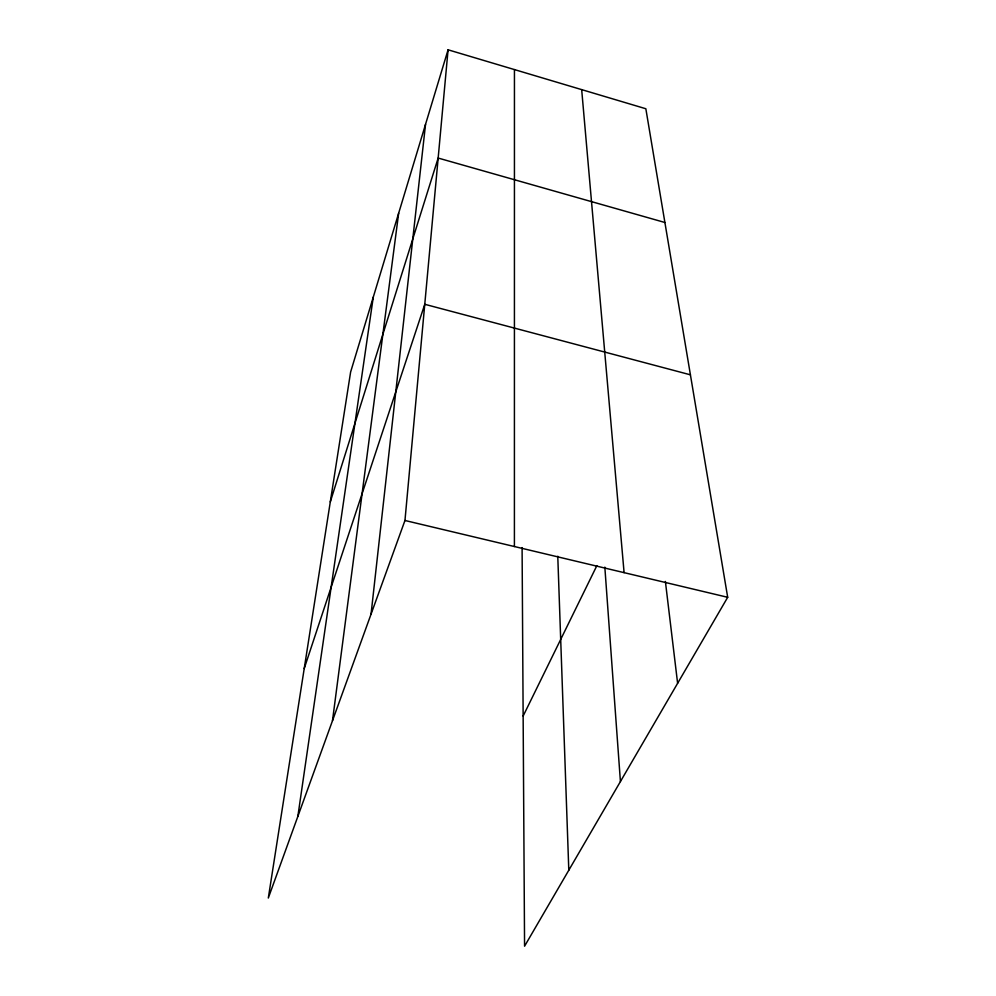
<?xml version="1.0" encoding="UTF-8"?>
<svg xmlns="http://www.w3.org/2000/svg" width="996" height="996" viewBox="0 0 996 996"><rect width="100%" height="100%" fill="white"/><g stroke="black" fill="none" stroke-linecap="round" stroke-linejoin="round"><path stroke-width="1.49" d="M514.409 546.53L514.446 69.583M448.076 49.8L350.617 372.043L268.31 898.043L404.961 520.485L448.076 49.8L645.844 108.751L727.69 597.301L524.568 946.2L522.091 547.588M371.047 614.196L425.541 124.301M332.49 720.731L398.661 213.206M297.854 816.396L373.276 297.132M330.286 501.922L438.165 158.053L664.905 222.494M304.216 668.565L424.769 304.29L690.427 374.82M523.137 716.049L596.878 565.628M404.961 520.485L727.69 597.301M665.39 581.465L677.616 683.306M581.676 89.628L624.094 572.638M604.833 567.135L620.421 781.549M557.772 556.229L568.803 870.218"/></g></svg>
